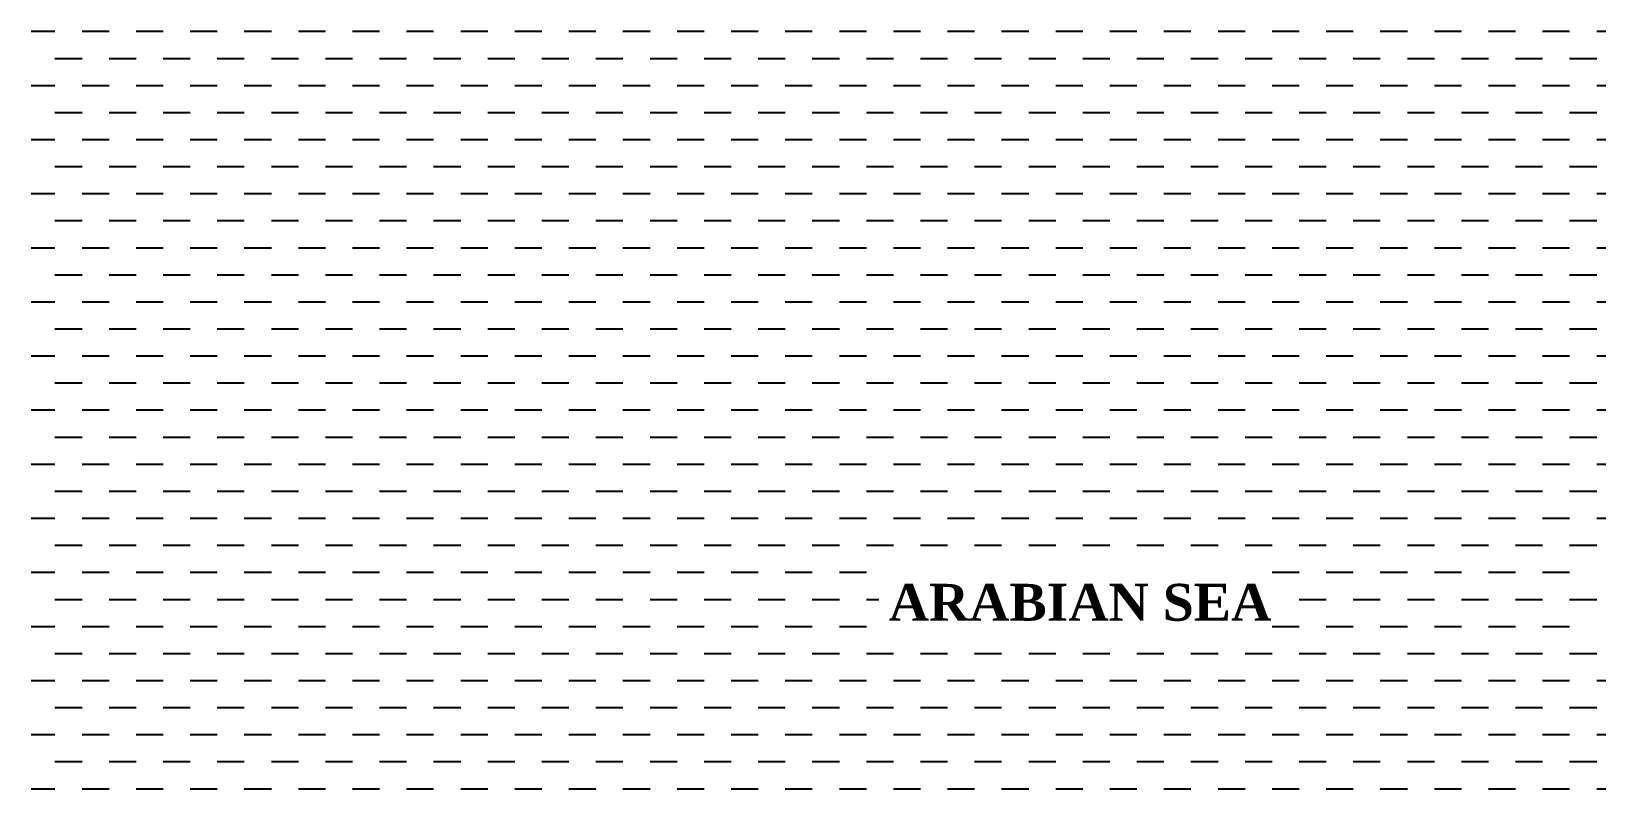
# Model space of a CAD drawing. Header units: metres. Extents: x 255949 to 266337, y 2143972 to 2155317.
# Drawn here: x 255949 to 261461, y 2149697 to 2152364 of the extents above; entities that cross this region are included whole.
import ezdxf

# ---------------------------------------------------------------- set-up
doc = ezdxf.new("R2010")
doc.units = ezdxf.units.M
doc.layers.add('ARABIAN SEA', color=140, linetype='Continuous')
doc.layers.add('ARABIAN SEA TEXT', color=7, linetype='Continuous')
doc.styles.add('PDF Calibri Italic', font='calibrii.ttf')

# ---------------------------------------------------------------- blocks, each defined once
blk = doc.blocks.new('4')
at = {"layer": 'ARABIAN SEA', "linetype": 'Continuous'}
for p, q in [((255948.6, 2152364.2), (256032, 2152364.2)), ((256127.2, 2152364.2), (256222.5, 2152364.2)), ((256317.7, 2152364.2), (256413, 2152364.2)), ((256508.2, 2152364.2), (256603.5, 2152364.2)), ((256698.7, 2152364.2), (256794, 2152364.2)), ((256889.2, 2152364.2), (256984.5, 2152364.2)), ((257079.7, 2152364.2), (257175, 2152364.2)), ((257270.2, 2152364.2), (257365.5, 2152364.2)), ((257460.7, 2152364.2), (257556, 2152364.2)), ((257651.2, 2152364.2), (257746.5, 2152364.2)), ((257841.7, 2152364.2), (257937, 2152364.2)), ((258032.2, 2152364.2), (258127.5, 2152364.2)), ((258222.7, 2152364.2), (258318, 2152364.2)), ((258413.2, 2152364.2), (258508.5, 2152364.2)), ((258603.7, 2152364.2), (258699, 2152364.2)), ((258794.2, 2152364.2), (258889.5, 2152364.2)), ((258984.7, 2152364.2), (259080, 2152364.2)), ((259175.2, 2152364.2), (259270.5, 2152364.2)), ((259365.7, 2152364.2), (259461, 2152364.2)), ((259556.2, 2152364.2), (259651.5, 2152364.2)), ((259746.7, 2152364.2), (259842, 2152364.2)), ((259937.2, 2152364.2), (260032.5, 2152364.2)), ((260127.7, 2152364.2), (260223, 2152364.2)), ((260318.2, 2152364.2), (260413.5, 2152364.2)), ((260508.7, 2152364.2), (260604, 2152364.2)), ((260699.2, 2152364.2), (260794.5, 2152364.2)), ((260889.7, 2152364.2), (260985, 2152364.2)), ((261080.2, 2152364.2), (261175.5, 2152364.2)), ((261270.7, 2152364.2), (261366, 2152364.2)), ((261461.2, 2152364.2), (261556.5, 2152364.2)), ((256032, 2152269), (256127.2, 2152269)), ((256222.5, 2152269), (256317.7, 2152269)), ((256413, 2152269), (256508.2, 2152269)), ((256603.5, 2152269), (256698.7, 2152269)), ((256794, 2152269), (256889.2, 2152269)), ((256984.5, 2152269), (257079.7, 2152269)), ((257175, 2152269), (257270.2, 2152269)), ((257365.5, 2152269), (257460.7, 2152269)), ((257556, 2152269), (257651.2, 2152269)), ((257746.5, 2152269), (257841.7, 2152269)), ((257937, 2152269), (258032.2, 2152269)), ((258127.5, 2152269), (258222.7, 2152269)), ((258318, 2152269), (258413.2, 2152269)), ((258508.5, 2152269), (258603.7, 2152269)), ((258699, 2152269), (258794.2, 2152269)), ((258889.5, 2152269), (258984.7, 2152269)), ((259080, 2152269), (259175.2, 2152269)), ((259270.5, 2152269), (259365.7, 2152269)), ((259461, 2152269), (259556.2, 2152269)), ((259651.5, 2152269), (259746.7, 2152269)), ((259842, 2152269), (259937.2, 2152269)), ((260032.5, 2152269), (260127.7, 2152269)), ((260223, 2152269), (260318.2, 2152269)), ((260413.5, 2152269), (260508.7, 2152269)), ((260604, 2152269), (260699.2, 2152269)), ((260794.5, 2152269), (260889.7, 2152269)), ((260985, 2152269), (261080.2, 2152269)), ((261175.5, 2152269), (261270.7, 2152269)), ((261366, 2152269), (261461.2, 2152269)), ((255948.6, 2152173.8), (256032, 2152173.8)), ((256127.2, 2152173.8), (256222.5, 2152173.8)), ((256317.7, 2152173.8), (256413, 2152173.8)), ((256508.2, 2152173.8), (256603.5, 2152173.8)), ((256698.7, 2152173.8), (256794, 2152173.8)), ((256889.2, 2152173.8), (256984.5, 2152173.8)), ((257079.7, 2152173.8), (257175, 2152173.8)), ((257270.2, 2152173.8), (257365.5, 2152173.8)), ((257460.7, 2152173.8), (257556, 2152173.8)), ((257651.2, 2152173.8), (257746.5, 2152173.8)), ((257841.7, 2152173.8), (257937, 2152173.8)), ((258032.2, 2152173.8), (258127.5, 2152173.8)), ((258222.7, 2152173.8), (258318, 2152173.8)), ((258413.2, 2152173.8), (258508.5, 2152173.8)), ((258603.7, 2152173.8), (258699, 2152173.8)), ((258794.2, 2152173.8), (258889.5, 2152173.8)), ((258984.7, 2152173.8), (259080, 2152173.8)), ((259175.2, 2152173.8), (259270.5, 2152173.8)), ((259365.7, 2152173.8), (259461, 2152173.8)), ((259556.2, 2152173.8), (259651.5, 2152173.8)), ((259746.7, 2152173.8), (259842, 2152173.8)), ((259937.2, 2152173.8), (260032.5, 2152173.8)), ((260127.7, 2152173.8), (260223, 2152173.8)), ((260318.2, 2152173.8), (260413.5, 2152173.8)), ((260508.7, 2152173.8), (260604, 2152173.8)), ((260699.2, 2152173.8), (260794.5, 2152173.8)), ((260889.7, 2152173.8), (260985, 2152173.8)), ((261080.2, 2152173.8), (261175.5, 2152173.8)), ((261270.7, 2152173.8), (261366, 2152173.8)), ((261461.2, 2152173.8), (261556.5, 2152173.8)), ((256032, 2152078.5), (256127.2, 2152078.5)), ((256222.5, 2152078.5), (256317.7, 2152078.5)), ((256413, 2152078.5), (256508.2, 2152078.5)), ((256603.5, 2152078.5), (256698.7, 2152078.5)), ((256794, 2152078.5), (256889.2, 2152078.5)), ((256984.5, 2152078.5), (257079.7, 2152078.5)), ((257175, 2152078.5), (257270.2, 2152078.5)), ((257365.5, 2152078.5), (257460.7, 2152078.5)), ((257556, 2152078.5), (257651.2, 2152078.5)), ((257746.5, 2152078.5), (257841.7, 2152078.5)), ((257937, 2152078.5), (258032.2, 2152078.5)), ((258127.5, 2152078.5), (258222.7, 2152078.5)), ((258318, 2152078.5), (258413.2, 2152078.5)), ((258508.5, 2152078.5), (258603.7, 2152078.5)), ((258699, 2152078.5), (258794.2, 2152078.5)), ((258889.5, 2152078.5), (258984.7, 2152078.5)), ((259080, 2152078.5), (259175.2, 2152078.5)), ((259270.5, 2152078.5), (259365.7, 2152078.5)), ((259461, 2152078.5), (259556.2, 2152078.5)), ((259651.5, 2152078.5), (259746.7, 2152078.5)), ((259842, 2152078.5), (259937.2, 2152078.5)), ((260032.5, 2152078.5), (260127.7, 2152078.5)), ((260223, 2152078.5), (260318.2, 2152078.5)), ((260413.5, 2152078.5), (260508.7, 2152078.5)), ((260604, 2152078.5), (260699.2, 2152078.5)), ((260794.5, 2152078.5), (260889.7, 2152078.5)), ((260985, 2152078.5), (261080.2, 2152078.5)), ((261175.5, 2152078.5), (261270.7, 2152078.5)), ((261366, 2152078.5), (261461.2, 2152078.5)), ((255948.6, 2151983.2), (256032, 2151983.2)), ((256127.2, 2151983.2), (256222.5, 2151983.2)), ((256317.7, 2151983.2), (256413, 2151983.2)), ((256508.2, 2151983.2), (256603.5, 2151983.2)), ((256698.7, 2151983.2), (256794, 2151983.2)), ((256889.2, 2151983.2), (256984.5, 2151983.2)), ((257079.7, 2151983.2), (257175, 2151983.2)), ((257270.2, 2151983.2), (257365.5, 2151983.2)), ((257460.7, 2151983.2), (257556, 2151983.2)), ((257651.2, 2151983.2), (257746.5, 2151983.2)), ((257841.7, 2151983.2), (257937, 2151983.2)), ((258032.2, 2151983.2), (258127.5, 2151983.2)), ((258222.7, 2151983.2), (258318, 2151983.2)), ((258413.2, 2151983.2), (258508.5, 2151983.2)), ((258603.7, 2151983.2), (258699, 2151983.2)), ((258794.2, 2151983.2), (258889.5, 2151983.2)), ((258984.7, 2151983.2), (259080, 2151983.2)), ((259175.2, 2151983.2), (259270.5, 2151983.2)), ((259365.7, 2151983.2), (259461, 2151983.2)), ((259556.2, 2151983.2), (259651.5, 2151983.2)), ((259746.7, 2151983.2), (259842, 2151983.2)), ((259937.2, 2151983.2), (260032.5, 2151983.2)), ((260127.7, 2151983.2), (260223, 2151983.2)), ((260318.2, 2151983.2), (260413.5, 2151983.2)), ((260508.7, 2151983.2), (260604, 2151983.2)), ((260699.2, 2151983.2), (260794.5, 2151983.2)), ((260889.7, 2151983.2), (260985, 2151983.2)), ((261080.2, 2151983.2), (261175.5, 2151983.2)), ((261270.7, 2151983.2), (261366, 2151983.2)), ((261461.2, 2151983.2), (261556.5, 2151983.2)), ((256032, 2151888), (256127.2, 2151888)), ((256222.5, 2151888), (256317.7, 2151888)), ((256413, 2151888), (256508.2, 2151888)), ((256603.5, 2151888), (256698.7, 2151888)), ((256794, 2151888), (256889.2, 2151888)), ((256984.5, 2151888), (257079.7, 2151888)), ((257175, 2151888), (257270.2, 2151888)), ((257365.5, 2151888), (257460.7, 2151888)), ((257556, 2151888), (257651.2, 2151888)), ((257746.5, 2151888), (257841.7, 2151888)), ((257937, 2151888), (258032.2, 2151888)), ((258127.5, 2151888), (258222.7, 2151888)), ((258318, 2151888), (258413.2, 2151888)), ((258508.5, 2151888), (258603.7, 2151888)), ((258699, 2151888), (258794.2, 2151888)), ((258889.5, 2151888), (258984.7, 2151888)), ((259080, 2151888), (259175.2, 2151888)), ((259270.5, 2151888), (259365.7, 2151888)), ((259461, 2151888), (259556.2, 2151888)), ((259651.5, 2151888), (259746.7, 2151888)), ((259842, 2151888), (259937.2, 2151888)), ((260032.5, 2151888), (260127.7, 2151888)), ((260223, 2151888), (260318.2, 2151888)), ((260413.5, 2151888), (260508.7, 2151888)), ((260604, 2151888), (260699.2, 2151888)), ((260794.5, 2151888), (260889.7, 2151888)), ((260985, 2151888), (261080.2, 2151888)), ((261175.5, 2151888), (261270.7, 2151888)), ((261366, 2151888), (261461.2, 2151888)), ((255948.6, 2151792.8), (256032, 2151792.8)), ((256127.2, 2151792.8), (256222.5, 2151792.8)), ((256317.7, 2151792.8), (256413, 2151792.8)), ((256508.2, 2151792.8), (256603.5, 2151792.8)), ((256698.7, 2151792.8), (256794, 2151792.8)), ((256889.2, 2151792.8), (256984.5, 2151792.8)), ((257079.7, 2151792.8), (257175, 2151792.8)), ((257270.2, 2151792.8), (257365.5, 2151792.8)), ((257460.7, 2151792.8), (257556, 2151792.8)), ((257651.2, 2151792.8), (257746.5, 2151792.8)), ((257841.7, 2151792.8), (257937, 2151792.8)), ((258032.2, 2151792.8), (258127.5, 2151792.8)), ((258222.7, 2151792.8), (258318, 2151792.8)), ((258413.2, 2151792.8), (258508.5, 2151792.8)), ((258603.7, 2151792.8), (258699, 2151792.8)), ((258794.2, 2151792.8), (258889.5, 2151792.8)), ((258984.7, 2151792.8), (259080, 2151792.8)), ((259175.2, 2151792.8), (259270.5, 2151792.8)), ((259365.7, 2151792.8), (259461, 2151792.8)), ((259556.2, 2151792.8), (259651.5, 2151792.8)), ((259746.7, 2151792.8), (259842, 2151792.8)), ((259937.2, 2151792.8), (260032.5, 2151792.8)), ((260127.7, 2151792.8), (260223, 2151792.8)), ((260318.2, 2151792.8), (260413.5, 2151792.8)), ((260508.7, 2151792.8), (260604, 2151792.8)), ((260699.2, 2151792.8), (260794.5, 2151792.8)), ((260889.7, 2151792.8), (260985, 2151792.8)), ((261080.2, 2151792.8), (261175.5, 2151792.8)), ((261270.7, 2151792.8), (261366, 2151792.8)), ((261461.2, 2151792.8), (261556.5, 2151792.8)), ((256032, 2151697.5), (256127.2, 2151697.5)), ((256222.5, 2151697.5), (256317.7, 2151697.5)), ((256413, 2151697.5), (256508.2, 2151697.5)), ((256603.5, 2151697.5), (256698.7, 2151697.5)), ((256794, 2151697.5), (256889.2, 2151697.5)), ((256984.5, 2151697.5), (257079.7, 2151697.5)), ((257175, 2151697.5), (257270.2, 2151697.5)), ((257365.5, 2151697.5), (257460.7, 2151697.5)), ((257556, 2151697.5), (257651.2, 2151697.5)), ((257746.5, 2151697.5), (257841.7, 2151697.5)), ((257937, 2151697.5), (258032.2, 2151697.5)), ((258127.5, 2151697.5), (258222.7, 2151697.5)), ((258318, 2151697.5), (258413.2, 2151697.5)), ((258508.5, 2151697.5), (258603.7, 2151697.5)), ((258699, 2151697.5), (258794.2, 2151697.5)), ((258889.5, 2151697.5), (258984.7, 2151697.5)), ((259080, 2151697.5), (259175.2, 2151697.5)), ((259270.5, 2151697.5), (259365.7, 2151697.5)), ((259461, 2151697.5), (259556.2, 2151697.5)), ((259651.5, 2151697.5), (259746.7, 2151697.5)), ((259842, 2151697.5), (259937.2, 2151697.5)), ((260032.5, 2151697.5), (260127.7, 2151697.5)), ((260223, 2151697.5), (260318.2, 2151697.5)), ((260413.5, 2151697.5), (260508.7, 2151697.5)), ((260604, 2151697.5), (260699.2, 2151697.5)), ((260794.5, 2151697.5), (260889.7, 2151697.5)), ((260985, 2151697.5), (261080.2, 2151697.5)), ((261175.5, 2151697.5), (261270.7, 2151697.5)), ((261366, 2151697.5), (261461.2, 2151697.5)), ((255948.6, 2151602.2), (256032, 2151602.2)), ((256127.2, 2151602.2), (256222.5, 2151602.2)), ((256317.7, 2151602.2), (256413, 2151602.2)), ((256508.2, 2151602.2), (256603.5, 2151602.2)), ((256698.7, 2151602.2), (256794, 2151602.2)), ((256889.2, 2151602.2), (256984.5, 2151602.2)), ((257079.7, 2151602.2), (257175, 2151602.2)), ((257270.2, 2151602.2), (257365.5, 2151602.2)), ((257460.7, 2151602.2), (257556, 2151602.2)), ((257651.2, 2151602.2), (257746.5, 2151602.2)), ((257841.7, 2151602.2), (257937, 2151602.2)), ((258032.2, 2151602.2), (258127.5, 2151602.2)), ((258222.7, 2151602.2), (258318, 2151602.2)), ((258413.2, 2151602.2), (258508.5, 2151602.2)), ((258603.7, 2151602.2), (258699, 2151602.2)), ((258794.2, 2151602.2), (258889.5, 2151602.2)), ((258984.7, 2151602.2), (259080, 2151602.2)), ((259175.2, 2151602.2), (259270.5, 2151602.2)), ((259365.7, 2151602.2), (259461, 2151602.2)), ((259556.2, 2151602.2), (259651.5, 2151602.2)), ((259746.7, 2151602.2), (259842, 2151602.2)), ((259937.2, 2151602.2), (260032.5, 2151602.2)), ((260127.7, 2151602.2), (260223, 2151602.2)), ((260318.2, 2151602.2), (260413.5, 2151602.2)), ((260508.7, 2151602.2), (260604, 2151602.2)), ((260699.2, 2151602.2), (260794.5, 2151602.2)), ((260889.7, 2151602.2), (260985, 2151602.2)), ((261080.2, 2151602.2), (261175.5, 2151602.2)), ((261270.7, 2151602.2), (261366, 2151602.2)), ((261461.2, 2151602.2), (261556.5, 2151602.2)), ((256032, 2151507), (256127.2, 2151507)), ((256222.5, 2151507), (256317.7, 2151507)), ((256413, 2151507), (256508.2, 2151507)), ((256603.5, 2151507), (256698.7, 2151507)), ((256794, 2151507), (256889.2, 2151507)), ((256984.5, 2151507), (257079.7, 2151507)), ((257175, 2151507), (257270.2, 2151507)), ((257365.5, 2151507), (257460.7, 2151507)), ((257556, 2151507), (257651.2, 2151507)), ((257746.5, 2151507), (257841.7, 2151507)), ((257937, 2151507), (258032.2, 2151507)), ((258127.5, 2151507), (258222.7, 2151507)), ((258318, 2151507), (258413.2, 2151507)), ((258508.5, 2151507), (258603.7, 2151507)), ((258699, 2151507), (258794.2, 2151507)), ((258889.5, 2151507), (258984.7, 2151507)), ((259080, 2151507), (259175.2, 2151507)), ((259270.5, 2151507), (259365.7, 2151507)), ((259461, 2151507), (259556.2, 2151507)), ((259651.5, 2151507), (259746.7, 2151507)), ((259842, 2151507), (259937.2, 2151507)), ((260032.5, 2151507), (260127.7, 2151507)), ((260223, 2151507), (260318.2, 2151507)), ((260413.5, 2151507), (260508.7, 2151507)), ((260604, 2151507), (260699.2, 2151507)), ((260794.5, 2151507), (260889.7, 2151507)), ((260985, 2151507), (261080.2, 2151507)), ((261175.5, 2151507), (261270.7, 2151507)), ((261366, 2151507), (261461.2, 2151507)), ((255948.6, 2151411.8), (256032, 2151411.8)), ((256127.2, 2151411.8), (256222.5, 2151411.8)), ((256317.7, 2151411.8), (256413, 2151411.8)), ((256508.2, 2151411.8), (256603.5, 2151411.8)), ((256698.7, 2151411.8), (256794, 2151411.8)), ((256889.2, 2151411.8), (256984.5, 2151411.8)), ((257079.7, 2151411.8), (257175, 2151411.8)), ((257270.2, 2151411.8), (257365.5, 2151411.8)), ((257460.7, 2151411.8), (257556, 2151411.8)), ((257651.2, 2151411.8), (257746.5, 2151411.8)), ((257841.7, 2151411.8), (257937, 2151411.8)), ((258032.2, 2151411.8), (258127.5, 2151411.8)), ((258222.7, 2151411.8), (258318, 2151411.8)), ((258413.2, 2151411.8), (258508.5, 2151411.8)), ((258603.7, 2151411.8), (258699, 2151411.8)), ((258794.2, 2151411.8), (258889.5, 2151411.8)), ((258984.7, 2151411.8), (259080, 2151411.8)), ((259175.2, 2151411.8), (259270.5, 2151411.8)), ((259365.7, 2151411.8), (259461, 2151411.8)), ((259556.2, 2151411.8), (259651.5, 2151411.8)), ((259746.7, 2151411.8), (259842, 2151411.8)), ((259937.2, 2151411.8), (260032.5, 2151411.8)), ((260127.7, 2151411.8), (260223, 2151411.8)), ((260318.2, 2151411.8), (260413.5, 2151411.8)), ((260508.7, 2151411.8), (260604, 2151411.8)), ((260699.2, 2151411.8), (260794.5, 2151411.8)), ((260889.7, 2151411.8), (260985, 2151411.8)), ((261080.2, 2151411.8), (261175.5, 2151411.8)), ((261270.7, 2151411.8), (261366, 2151411.8)), ((261461.2, 2151411.8), (261556.5, 2151411.8)), ((256032, 2151316.5), (256127.2, 2151316.5)), ((256222.5, 2151316.5), (256317.7, 2151316.5)), ((256413, 2151316.5), (256508.2, 2151316.5)), ((256603.5, 2151316.5), (256698.7, 2151316.5)), ((256794, 2151316.5), (256889.2, 2151316.5)), ((256984.5, 2151316.5), (257079.7, 2151316.5)), ((257175, 2151316.5), (257270.2, 2151316.5)), ((257365.5, 2151316.5), (257460.7, 2151316.5)), ((257556, 2151316.5), (257651.2, 2151316.5)), ((257746.5, 2151316.5), (257841.7, 2151316.5)), ((257937, 2151316.5), (258032.2, 2151316.5)), ((258127.5, 2151316.5), (258222.7, 2151316.5)), ((258318, 2151316.5), (258413.2, 2151316.5)), ((258508.5, 2151316.5), (258603.7, 2151316.5)), ((258699, 2151316.5), (258794.2, 2151316.5)), ((258889.5, 2151316.5), (258984.7, 2151316.5)), ((259080, 2151316.5), (259175.2, 2151316.5)), ((259270.5, 2151316.5), (259365.7, 2151316.5)), ((259461, 2151316.5), (259556.2, 2151316.5)), ((259651.5, 2151316.5), (259746.7, 2151316.5)), ((259842, 2151316.5), (259937.2, 2151316.5)), ((260032.5, 2151316.5), (260127.7, 2151316.5)), ((260223, 2151316.5), (260318.2, 2151316.5)), ((260413.5, 2151316.5), (260508.7, 2151316.5)), ((260604, 2151316.5), (260699.2, 2151316.5)), ((260794.5, 2151316.5), (260889.7, 2151316.5)), ((260985, 2151316.5), (261080.2, 2151316.5)), ((261175.5, 2151316.5), (261270.7, 2151316.5)), ((261366, 2151316.5), (261461.2, 2151316.5)), ((255948.6, 2151221.2), (256032, 2151221.2)), ((256127.2, 2151221.2), (256222.5, 2151221.2)), ((256317.7, 2151221.2), (256413, 2151221.2)), ((256508.2, 2151221.2), (256603.5, 2151221.2)), ((256698.7, 2151221.2), (256794, 2151221.2)), ((256889.2, 2151221.2), (256984.5, 2151221.2)), ((257079.7, 2151221.2), (257175, 2151221.2)), ((257270.2, 2151221.2), (257365.5, 2151221.2)), ((257460.7, 2151221.2), (257556, 2151221.2)), ((257651.2, 2151221.2), (257746.5, 2151221.2)), ((257841.7, 2151221.2), (257937, 2151221.2)), ((258032.2, 2151221.2), (258127.5, 2151221.2)), ((258222.7, 2151221.2), (258318, 2151221.2)), ((258413.2, 2151221.2), (258508.5, 2151221.2)), ((258603.7, 2151221.2), (258699, 2151221.2)), ((258794.2, 2151221.2), (258889.5, 2151221.2)), ((258984.7, 2151221.2), (259080, 2151221.2)), ((259175.2, 2151221.2), (259270.5, 2151221.2)), ((259365.7, 2151221.2), (259461, 2151221.2)), ((259556.2, 2151221.2), (259651.5, 2151221.2)), ((259746.7, 2151221.2), (259842, 2151221.2)), ((259937.2, 2151221.2), (260032.5, 2151221.2)), ((260127.7, 2151221.2), (260223, 2151221.2)), ((260318.2, 2151221.2), (260413.5, 2151221.2)), ((260508.7, 2151221.2), (260604, 2151221.2)), ((260699.2, 2151221.2), (260794.5, 2151221.2)), ((260889.7, 2151221.2), (260985, 2151221.2)), ((261080.2, 2151221.2), (261175.5, 2151221.2)), ((261270.7, 2151221.2), (261366, 2151221.2)), ((261461.2, 2151221.2), (261556.5, 2151221.2)), ((256032, 2151126), (256127.2, 2151126)), ((256222.5, 2151126), (256317.7, 2151126)), ((256413, 2151126), (256508.2, 2151126)), ((256603.5, 2151126), (256698.7, 2151126)), ((256794, 2151126), (256889.2, 2151126)), ((256984.5, 2151126), (257079.7, 2151126)), ((257175, 2151126), (257270.2, 2151126)), ((257365.5, 2151126), (257460.7, 2151126)), ((257556, 2151126), (257651.2, 2151126)), ((257746.5, 2151126), (257841.7, 2151126)), ((257937, 2151126), (258032.2, 2151126)), ((258127.5, 2151126), (258222.7, 2151126)), ((258318, 2151126), (258413.2, 2151126)), ((258508.5, 2151126), (258603.7, 2151126)), ((258699, 2151126), (258794.2, 2151126)), ((258889.5, 2151126), (258984.7, 2151126)), ((259080, 2151126), (259175.2, 2151126)), ((259270.5, 2151126), (259365.7, 2151126)), ((259461, 2151126), (259556.2, 2151126)), ((259651.5, 2151126), (259746.7, 2151126)), ((259842, 2151126), (259937.2, 2151126)), ((260032.5, 2151126), (260127.7, 2151126)), ((260223, 2151126), (260318.2, 2151126)), ((260413.5, 2151126), (260508.7, 2151126)), ((260604, 2151126), (260699.2, 2151126)), ((260794.5, 2151126), (260889.7, 2151126)), ((260985, 2151126), (261080.2, 2151126)), ((261175.5, 2151126), (261270.7, 2151126)), ((261366, 2151126), (261461.2, 2151126)), ((255948.6, 2151030.8), (256032, 2151030.8)), ((256127.2, 2151030.8), (256222.5, 2151030.8)), ((256317.7, 2151030.8), (256413, 2151030.8)), ((256508.2, 2151030.8), (256603.5, 2151030.8)), ((256698.7, 2151030.8), (256794, 2151030.8)), ((256889.2, 2151030.8), (256984.5, 2151030.8)), ((257079.7, 2151030.8), (257175, 2151030.8)), ((257270.2, 2151030.8), (257365.5, 2151030.8)), ((257460.7, 2151030.8), (257556, 2151030.8)), ((257651.2, 2151030.8), (257746.5, 2151030.8)), ((257841.7, 2151030.8), (257937, 2151030.8)), ((258032.2, 2151030.8), (258127.5, 2151030.8)), ((258222.7, 2151030.8), (258318, 2151030.8)), ((258413.2, 2151030.8), (258508.5, 2151030.8)), ((258603.7, 2151030.8), (258699, 2151030.8)), ((258794.2, 2151030.8), (258889.5, 2151030.8)), ((258984.7, 2151030.8), (259080, 2151030.8)), ((259175.2, 2151030.8), (259270.5, 2151030.8)), ((259365.7, 2151030.8), (259461, 2151030.8)), ((259556.2, 2151030.8), (259651.5, 2151030.8)), ((259746.7, 2151030.8), (259842, 2151030.8)), ((259937.2, 2151030.8), (260032.5, 2151030.8)), ((260127.7, 2151030.8), (260223, 2151030.8)), ((260318.2, 2151030.8), (260413.5, 2151030.8)), ((260508.7, 2151030.8), (260604, 2151030.8)), ((260699.2, 2151030.8), (260794.5, 2151030.8)), ((260889.7, 2151030.8), (260985, 2151030.8)), ((261080.2, 2151030.8), (261175.5, 2151030.8)), ((261270.7, 2151030.8), (261366, 2151030.8)), ((261461.2, 2151030.8), (261556.5, 2151030.8)), ((256032, 2150935.5), (256127.2, 2150935.5)), ((256222.5, 2150935.5), (256317.7, 2150935.5)), ((256413, 2150935.5), (256508.2, 2150935.5)), ((256603.5, 2150935.5), (256698.7, 2150935.5)), ((256794, 2150935.5), (256889.2, 2150935.5)), ((256984.5, 2150935.5), (257079.7, 2150935.5)), ((257175, 2150935.5), (257270.2, 2150935.5)), ((257365.5, 2150935.5), (257460.7, 2150935.5)), ((257556, 2150935.5), (257651.2, 2150935.5)), ((257746.5, 2150935.5), (257841.7, 2150935.5)), ((257937, 2150935.5), (258032.2, 2150935.5)), ((258127.5, 2150935.5), (258222.7, 2150935.5)), ((258318, 2150935.5), (258413.2, 2150935.5)), ((258508.5, 2150935.5), (258603.7, 2150935.5)), ((258699, 2150935.5), (258794.2, 2150935.5)), ((258889.5, 2150935.5), (258984.7, 2150935.5)), ((259080, 2150935.5), (259175.2, 2150935.5)), ((259270.5, 2150935.5), (259365.7, 2150935.5)), ((259461, 2150935.5), (259556.2, 2150935.5)), ((259651.5, 2150935.5), (259746.7, 2150935.5)), ((259842, 2150935.5), (259937.2, 2150935.5)), ((260032.5, 2150935.5), (260127.7, 2150935.5)), ((260223, 2150935.5), (260318.2, 2150935.5)), ((260413.5, 2150935.5), (260508.7, 2150935.5)), ((260604, 2150935.5), (260699.2, 2150935.5)), ((260794.5, 2150935.5), (260889.7, 2150935.5)), ((260985, 2150935.5), (261080.2, 2150935.5)), ((261175.5, 2150935.5), (261270.7, 2150935.5)), ((261366, 2150935.5), (261461.2, 2150935.5)), ((255948.6, 2150840.2), (256032, 2150840.2)), ((256127.2, 2150840.2), (256222.5, 2150840.2)), ((256317.7, 2150840.2), (256413, 2150840.2)), ((256508.2, 2150840.2), (256603.5, 2150840.2)), ((256698.7, 2150840.2), (256794, 2150840.2)), ((256889.2, 2150840.2), (256984.5, 2150840.2)), ((257079.7, 2150840.2), (257175, 2150840.2)), ((257270.2, 2150840.2), (257365.5, 2150840.2)), ((257460.7, 2150840.2), (257556, 2150840.2)), ((257651.2, 2150840.2), (257746.5, 2150840.2)), ((257841.7, 2150840.2), (257937, 2150840.2)), ((258032.2, 2150840.2), (258127.5, 2150840.2)), ((258222.7, 2150840.2), (258318, 2150840.2)), ((258413.2, 2150840.2), (258508.5, 2150840.2)), ((258603.7, 2150840.2), (258699, 2150840.2)), ((258794.2, 2150840.2), (258889.5, 2150840.2)), ((258984.7, 2150840.2), (259080, 2150840.2)), ((259175.2, 2150840.2), (259270.5, 2150840.2)), ((259365.7, 2150840.2), (259461, 2150840.2)), ((259556.2, 2150840.2), (259651.5, 2150840.2)), ((259746.7, 2150840.2), (259842, 2150840.2)), ((259937.2, 2150840.2), (260032.5, 2150840.2)), ((260127.7, 2150840.2), (260223, 2150840.2)), ((260318.2, 2150840.2), (260413.5, 2150840.2)), ((260508.7, 2150840.2), (260604, 2150840.2)), ((260699.2, 2150840.2), (260794.5, 2150840.2)), ((260889.7, 2150840.2), (260985, 2150840.2)), ((261080.2, 2150840.2), (261175.5, 2150840.2)), ((261270.7, 2150840.2), (261366, 2150840.2)), ((261461.2, 2150840.2), (261556.5, 2150840.2)), ((256032, 2150745), (256127.2, 2150745)), ((256222.5, 2150745), (256317.7, 2150745)), ((256413, 2150745), (256508.2, 2150745)), ((256603.5, 2150745), (256698.7, 2150745)), ((256794, 2150745), (256889.2, 2150745)), ((256984.5, 2150745), (257079.7, 2150745)), ((257175, 2150745), (257270.2, 2150745)), ((257365.5, 2150745), (257460.7, 2150745)), ((257556, 2150745), (257651.2, 2150745)), ((257746.5, 2150745), (257841.7, 2150745)), ((257937, 2150745), (258032.2, 2150745)), ((258127.5, 2150745), (258222.7, 2150745)), ((258318, 2150745), (258413.2, 2150745)), ((258508.5, 2150745), (258603.7, 2150745)), ((258699, 2150745), (258794.2, 2150745)), ((258889.5, 2150745), (258984.7, 2150745)), ((259080, 2150745), (259175.2, 2150745)), ((259270.5, 2150745), (259365.7, 2150745)), ((259461, 2150745), (259556.2, 2150745)), ((259651.5, 2150745), (259746.7, 2150745)), ((259842, 2150745), (259937.2, 2150745)), ((260032.5, 2150745), (260127.7, 2150745)), ((260223, 2150745), (260318.2, 2150745)), ((260413.5, 2150745), (260508.7, 2150745)), ((260604, 2150745), (260699.2, 2150745)), ((260794.5, 2150745), (260889.7, 2150745)), ((260985, 2150745), (261080.2, 2150745)), ((261175.5, 2150745), (261270.7, 2150745)), ((261366, 2150745), (261461.2, 2150745)), ((255948.6, 2150649.8), (256032, 2150649.8)), ((256127.2, 2150649.8), (256222.5, 2150649.8)), ((256317.7, 2150649.8), (256413, 2150649.8)), ((256508.2, 2150649.8), (256603.5, 2150649.8)), ((256698.7, 2150649.8), (256794, 2150649.8)), ((256889.2, 2150649.8), (256984.5, 2150649.8)), ((257079.7, 2150649.8), (257175, 2150649.8)), ((257270.2, 2150649.8), (257365.5, 2150649.8)), ((257460.7, 2150649.8), (257556, 2150649.8)), ((257651.2, 2150649.8), (257746.5, 2150649.8)), ((257841.7, 2150649.8), (257937, 2150649.8)), ((258032.2, 2150649.8), (258127.5, 2150649.8)), ((258222.7, 2150649.8), (258318, 2150649.8)), ((258413.2, 2150649.8), (258508.5, 2150649.8)), ((258603.7, 2150649.8), (258699, 2150649.8)), ((258794.2, 2150649.8), (258889.5, 2150649.8)), ((258984.7, 2150649.8), (259080, 2150649.8)), ((259175.2, 2150649.8), (259270.5, 2150649.8)), ((259365.7, 2150649.8), (259461, 2150649.8)), ((259556.2, 2150649.8), (259651.5, 2150649.8)), ((259746.7, 2150649.8), (259842, 2150649.8)), ((259937.2, 2150649.8), (260032.5, 2150649.8)), ((260127.7, 2150649.8), (260223, 2150649.8)), ((260318.2, 2150649.8), (260413.5, 2150649.8)), ((260508.7, 2150649.8), (260604, 2150649.8)), ((260699.2, 2150649.8), (260794.5, 2150649.8)), ((260889.7, 2150649.8), (260985, 2150649.8)), ((261080.2, 2150649.8), (261175.5, 2150649.8)), ((261270.7, 2150649.8), (261366, 2150649.8)), ((261461.2, 2150649.8), (261556.5, 2150649.8)), ((256032, 2150554.5), (256127.2, 2150554.5)), ((256222.5, 2150554.5), (256317.7, 2150554.5)), ((256413, 2150554.5), (256508.2, 2150554.5)), ((256603.5, 2150554.5), (256698.7, 2150554.5)), ((256794, 2150554.5), (256889.2, 2150554.5)), ((256984.5, 2150554.5), (257079.7, 2150554.5)), ((257175, 2150554.5), (257270.2, 2150554.5)), ((257365.5, 2150554.5), (257460.7, 2150554.5)), ((257556, 2150554.5), (257651.2, 2150554.5)), ((257746.5, 2150554.5), (257841.7, 2150554.5)), ((257937, 2150554.5), (258032.2, 2150554.5)), ((258127.5, 2150554.5), (258222.7, 2150554.5)), ((258318, 2150554.5), (258413.2, 2150554.5)), ((258508.5, 2150554.5), (258603.7, 2150554.5)), ((258699, 2150554.5), (258794.2, 2150554.5)), ((258889.5, 2150554.5), (258984.7, 2150554.5)), ((259080, 2150554.5), (259175.2, 2150554.5)), ((259270.5, 2150554.5), (259365.7, 2150554.5)), ((259461, 2150554.5), (259556.2, 2150554.5)), ((259651.5, 2150554.5), (259746.7, 2150554.5)), ((259842, 2150554.5), (259937.2, 2150554.5)), ((260032.5, 2150554.5), (260127.7, 2150554.5)), ((260223, 2150554.5), (260318.2, 2150554.5)), ((260413.5, 2150554.5), (260508.7, 2150554.5)), ((260604, 2150554.5), (260699.2, 2150554.5)), ((260794.5, 2150554.5), (260889.7, 2150554.5)), ((260985, 2150554.5), (261080.2, 2150554.5)), ((261175.5, 2150554.5), (261270.7, 2150554.5)), ((261366, 2150554.5), (261461.2, 2150554.5)), ((255948.6, 2150459.2), (256032, 2150459.2)), ((256127.2, 2150459.2), (256222.5, 2150459.2)), ((256317.7, 2150459.2), (256413, 2150459.2)), ((256508.2, 2150459.2), (256603.5, 2150459.2)), ((256698.7, 2150459.2), (256794, 2150459.2)), ((256889.2, 2150459.2), (256984.5, 2150459.2)), ((257079.7, 2150459.2), (257175, 2150459.2)), ((257270.2, 2150459.2), (257365.5, 2150459.2)), ((257460.7, 2150459.2), (257556, 2150459.2)), ((257651.2, 2150459.2), (257746.5, 2150459.2)), ((257841.7, 2150459.2), (257937, 2150459.2)), ((258032.2, 2150459.2), (258127.5, 2150459.2)), ((258222.7, 2150459.2), (258318, 2150459.2)), ((258413.2, 2150459.2), (258508.5, 2150459.2)), ((258603.7, 2150459.2), (258699, 2150459.2)), ((258794.2, 2150459.2), (258889.5, 2150459.2)), ((260318.9, 2150459.2), (260413.5, 2150459.2)), ((260508.7, 2150459.2), (260604, 2150459.2)), ((260699.2, 2150459.2), (260794.5, 2150459.2)), ((260889.7, 2150459.2), (260985, 2150459.2)), ((261080.2, 2150459.2), (261175.5, 2150459.2)), ((261270.7, 2150459.2), (261366, 2150459.2)), ((256032, 2150364), (256127.2, 2150364)), ((256222.5, 2150364), (256317.7, 2150364)), ((256413, 2150364), (256508.2, 2150364)), ((256603.5, 2150364), (256698.7, 2150364)), ((256794, 2150364), (256889.2, 2150364)), ((256984.5, 2150364), (257079.7, 2150364)), ((257175, 2150364), (257270.2, 2150364)), ((257365.5, 2150364), (257460.7, 2150364)), ((257556, 2150364), (257651.2, 2150364)), ((257746.5, 2150364), (257841.7, 2150364)), ((257937, 2150364), (258032.2, 2150364)), ((258127.5, 2150364), (258222.7, 2150364)), ((258318, 2150364), (258413.2, 2150364)), ((258508.5, 2150364), (258603.7, 2150364)), ((258699, 2150364), (258794.2, 2150364)), ((258889.5, 2150364), (258933.8, 2150364)), ((260413.5, 2150364), (260508.7, 2150364)), ((260604, 2150364), (260699.2, 2150364)), ((260794.5, 2150364), (260889.7, 2150364)), ((260985, 2150364), (261080.2, 2150364)), ((261175.5, 2150364), (261270.7, 2150364)), ((261366, 2150364), (261461.2, 2150364)), ((255948.6, 2150268.8), (256032, 2150268.8)), ((256127.2, 2150268.8), (256222.5, 2150268.8)), ((256317.7, 2150268.8), (256413, 2150268.8)), ((256508.2, 2150268.8), (256603.5, 2150268.8)), ((256698.7, 2150268.8), (256794, 2150268.8)), ((256889.2, 2150268.8), (256984.5, 2150268.8)), ((257079.7, 2150268.8), (257175, 2150268.8)), ((257270.2, 2150268.8), (257365.5, 2150268.8)), ((257460.7, 2150268.8), (257556, 2150268.8)), ((257651.2, 2150268.8), (257746.5, 2150268.8)), ((257841.7, 2150268.8), (257937, 2150268.8)), ((258032.2, 2150268.8), (258127.5, 2150268.8)), ((258222.7, 2150268.8), (258318, 2150268.8)), ((258413.2, 2150268.8), (258508.5, 2150268.8)), ((258603.7, 2150268.8), (258699, 2150268.8)), ((258794.2, 2150268.8), (258889.5, 2150268.8)), ((260318.9, 2150268.8), (260413.5, 2150268.8)), ((260508.7, 2150268.8), (260604, 2150268.8)), ((260699.2, 2150268.8), (260794.5, 2150268.8)), ((260889.7, 2150268.8), (260985, 2150268.8)), ((261080.2, 2150268.8), (261175.5, 2150268.8)), ((261270.7, 2150268.8), (261366, 2150268.8)), ((256032, 2150173.5), (256127.2, 2150173.5)), ((256222.5, 2150173.5), (256317.7, 2150173.5)), ((256413, 2150173.5), (256508.2, 2150173.5)), ((256603.5, 2150173.5), (256698.7, 2150173.5)), ((256794, 2150173.5), (256889.2, 2150173.5)), ((256984.5, 2150173.5), (257079.7, 2150173.5)), ((257175, 2150173.5), (257270.2, 2150173.5)), ((257365.5, 2150173.5), (257460.7, 2150173.5)), ((257556, 2150173.5), (257651.2, 2150173.5)), ((257746.5, 2150173.5), (257841.7, 2150173.5)), ((257937, 2150173.5), (258032.2, 2150173.5)), ((258127.5, 2150173.5), (258222.7, 2150173.5)), ((258318, 2150173.5), (258413.2, 2150173.5)), ((258508.5, 2150173.5), (258603.7, 2150173.5)), ((258699, 2150173.5), (258794.2, 2150173.5)), ((258889.5, 2150173.5), (258984.7, 2150173.5)), ((259080, 2150173.5), (259175.2, 2150173.5)), ((259270.5, 2150173.5), (259365.7, 2150173.5)), ((259461, 2150173.5), (259556.2, 2150173.5)), ((259651.5, 2150173.5), (259746.7, 2150173.5)), ((259842, 2150173.5), (259937.2, 2150173.5)), ((260032.5, 2150173.5), (260127.7, 2150173.5)), ((260223, 2150173.5), (260318.2, 2150173.5)), ((260413.5, 2150173.5), (260508.7, 2150173.5)), ((260604, 2150173.5), (260699.2, 2150173.5)), ((260794.5, 2150173.5), (260889.7, 2150173.5)), ((260985, 2150173.5), (261080.2, 2150173.5)), ((261175.5, 2150173.5), (261270.7, 2150173.5)), ((261366, 2150173.5), (261461.2, 2150173.5)), ((255948.6, 2150078.2), (256032, 2150078.2)), ((256127.2, 2150078.2), (256222.5, 2150078.2)), ((256317.7, 2150078.2), (256413, 2150078.2)), ((256508.2, 2150078.2), (256603.5, 2150078.2)), ((256698.7, 2150078.2), (256794, 2150078.2)), ((256889.2, 2150078.2), (256984.5, 2150078.2)), ((257079.7, 2150078.2), (257175, 2150078.2)), ((257270.2, 2150078.2), (257365.5, 2150078.2)), ((257460.7, 2150078.2), (257556, 2150078.2)), ((257651.2, 2150078.2), (257746.5, 2150078.2)), ((257841.7, 2150078.2), (257937, 2150078.2)), ((258032.2, 2150078.2), (258127.5, 2150078.2)), ((258222.7, 2150078.2), (258318, 2150078.2)), ((258413.2, 2150078.2), (258508.5, 2150078.2)), ((258603.7, 2150078.2), (258699, 2150078.2)), ((258794.2, 2150078.2), (258889.5, 2150078.2)), ((258984.7, 2150078.2), (259080, 2150078.2)), ((259175.2, 2150078.2), (259270.5, 2150078.2)), ((259365.7, 2150078.2), (259461, 2150078.2)), ((259556.2, 2150078.2), (259651.5, 2150078.2)), ((259746.7, 2150078.2), (259842, 2150078.2)), ((259937.2, 2150078.2), (260032.5, 2150078.2)), ((260127.7, 2150078.2), (260223, 2150078.2)), ((260318.2, 2150078.2), (260413.5, 2150078.2)), ((260508.7, 2150078.2), (260604, 2150078.2)), ((260699.2, 2150078.2), (260794.5, 2150078.2)), ((260889.7, 2150078.2), (260985, 2150078.2)), ((261080.2, 2150078.2), (261175.5, 2150078.2)), ((261270.7, 2150078.2), (261366, 2150078.2)), ((261461.2, 2150078.2), (261556.5, 2150078.2)), ((256032, 2149983), (256127.2, 2149983)), ((256222.5, 2149983), (256317.7, 2149983)), ((256413, 2149983), (256508.2, 2149983)), ((256603.5, 2149983), (256698.7, 2149983)), ((256794, 2149983), (256889.2, 2149983)), ((256984.5, 2149983), (257079.7, 2149983)), ((257175, 2149983), (257270.2, 2149983)), ((257365.5, 2149983), (257460.7, 2149983)), ((257556, 2149983), (257651.2, 2149983)), ((257746.5, 2149983), (257841.7, 2149983)), ((257937, 2149983), (258032.2, 2149983)), ((258127.5, 2149983), (258222.7, 2149983)), ((258318, 2149983), (258413.2, 2149983)), ((258508.5, 2149983), (258603.7, 2149983)), ((258699, 2149983), (258794.2, 2149983)), ((258889.5, 2149983), (258984.7, 2149983)), ((259080, 2149983), (259175.2, 2149983)), ((259270.5, 2149983), (259365.7, 2149983)), ((259461, 2149983), (259556.2, 2149983)), ((259651.5, 2149983), (259746.7, 2149983)), ((259842, 2149983), (259937.2, 2149983)), ((260032.5, 2149983), (260127.7, 2149983)), ((260223, 2149983), (260318.2, 2149983)), ((260413.5, 2149983), (260508.7, 2149983)), ((260604, 2149983), (260699.2, 2149983)), ((260794.5, 2149983), (260889.7, 2149983)), ((260985, 2149983), (261080.2, 2149983)), ((261175.5, 2149983), (261270.7, 2149983)), ((261366, 2149983), (261461.2, 2149983)), ((255948.6, 2149887.8), (256032, 2149887.8)), ((256127.2, 2149887.8), (256222.5, 2149887.8)), ((256317.7, 2149887.8), (256413, 2149887.8)), ((256508.2, 2149887.8), (256603.5, 2149887.8)), ((256698.7, 2149887.8), (256794, 2149887.8)), ((256889.2, 2149887.8), (256984.5, 2149887.8)), ((257079.7, 2149887.8), (257175, 2149887.8)), ((257270.2, 2149887.8), (257365.5, 2149887.8)), ((257460.7, 2149887.8), (257556, 2149887.8)), ((257651.2, 2149887.8), (257746.5, 2149887.8)), ((257841.7, 2149887.8), (257937, 2149887.8)), ((258032.2, 2149887.8), (258127.5, 2149887.8)), ((258222.7, 2149887.8), (258318, 2149887.8)), ((258413.2, 2149887.8), (258508.5, 2149887.8)), ((258603.7, 2149887.8), (258699, 2149887.8)), ((258794.2, 2149887.8), (258889.5, 2149887.8)), ((258984.7, 2149887.8), (259080, 2149887.8)), ((259175.2, 2149887.8), (259270.5, 2149887.8)), ((259365.7, 2149887.8), (259461, 2149887.8)), ((259556.2, 2149887.8), (259651.5, 2149887.8)), ((259746.7, 2149887.8), (259842, 2149887.8)), ((259937.2, 2149887.8), (260032.5, 2149887.8)), ((260127.7, 2149887.8), (260223, 2149887.8)), ((260318.2, 2149887.8), (260413.5, 2149887.8)), ((260508.7, 2149887.8), (260604, 2149887.8)), ((260699.2, 2149887.8), (260794.5, 2149887.8)), ((260889.7, 2149887.8), (260985, 2149887.8)), ((261080.2, 2149887.8), (261175.5, 2149887.8)), ((261270.7, 2149887.8), (261366, 2149887.8)), ((261461.2, 2149887.8), (261556.5, 2149887.8)), ((256032, 2149792.5), (256127.2, 2149792.5)), ((256222.5, 2149792.5), (256317.7, 2149792.5)), ((256413, 2149792.5), (256508.2, 2149792.5)), ((256603.5, 2149792.5), (256698.7, 2149792.5)), ((256794, 2149792.5), (256889.2, 2149792.5)), ((256984.5, 2149792.5), (257079.7, 2149792.5)), ((257175, 2149792.5), (257270.2, 2149792.5)), ((257365.5, 2149792.5), (257460.7, 2149792.5)), ((257556, 2149792.5), (257651.2, 2149792.5)), ((257746.5, 2149792.5), (257841.7, 2149792.5)), ((257937, 2149792.5), (258032.2, 2149792.5)), ((258127.5, 2149792.5), (258222.7, 2149792.5)), ((258318, 2149792.5), (258413.2, 2149792.5)), ((258508.5, 2149792.5), (258603.7, 2149792.5)), ((258699, 2149792.5), (258794.2, 2149792.5)), ((258889.5, 2149792.5), (258984.7, 2149792.5)), ((259080, 2149792.5), (259175.2, 2149792.5)), ((259270.5, 2149792.5), (259365.7, 2149792.5)), ((259461, 2149792.5), (259556.2, 2149792.5)), ((259651.5, 2149792.5), (259746.7, 2149792.5)), ((259842, 2149792.5), (259937.2, 2149792.5)), ((260032.5, 2149792.5), (260127.7, 2149792.5)), ((260223, 2149792.5), (260318.2, 2149792.5)), ((260413.5, 2149792.5), (260508.7, 2149792.5)), ((260604, 2149792.5), (260699.2, 2149792.5)), ((260794.5, 2149792.5), (260889.7, 2149792.5)), ((260985, 2149792.5), (261080.2, 2149792.5)), ((261175.5, 2149792.5), (261270.7, 2149792.5)), ((261366, 2149792.5), (261461.2, 2149792.5)), ((255948.6, 2149697.2), (256032, 2149697.2)), ((256127.2, 2149697.2), (256222.5, 2149697.2)), ((256317.7, 2149697.2), (256413, 2149697.2)), ((256508.2, 2149697.2), (256603.5, 2149697.2)), ((256698.7, 2149697.2), (256794, 2149697.2)), ((256889.2, 2149697.2), (256984.5, 2149697.2)), ((257079.7, 2149697.2), (257175, 2149697.2)), ((257270.2, 2149697.2), (257365.5, 2149697.2)), ((257460.7, 2149697.2), (257556, 2149697.2)), ((257651.2, 2149697.2), (257746.5, 2149697.2)), ((257841.7, 2149697.2), (257937, 2149697.2)), ((258032.2, 2149697.2), (258127.5, 2149697.2)), ((258222.7, 2149697.2), (258318, 2149697.2)), ((258413.2, 2149697.2), (258508.5, 2149697.2)), ((258603.7, 2149697.2), (258699, 2149697.2)), ((258794.2, 2149697.2), (258889.5, 2149697.2)), ((258984.7, 2149697.2), (259080, 2149697.2)), ((259175.2, 2149697.2), (259270.5, 2149697.2)), ((259365.7, 2149697.2), (259461, 2149697.2)), ((259556.2, 2149697.2), (259651.5, 2149697.2)), ((259746.7, 2149697.2), (259842, 2149697.2)), ((259937.2, 2149697.2), (260032.5, 2149697.2)), ((260127.7, 2149697.2), (260223, 2149697.2)), ((260318.2, 2149697.2), (260413.5, 2149697.2)), ((260508.7, 2149697.2), (260604, 2149697.2)), ((260699.2, 2149697.2), (260794.5, 2149697.2)), ((260889.7, 2149697.2), (260985, 2149697.2)), ((261080.2, 2149697.2), (261175.5, 2149697.2)), ((261270.7, 2149697.2), (261366, 2149697.2)), ((261461.2, 2149697.2), (261556.5, 2149697.2))]:
    blk.add_line(p, q, dxfattribs=at)
at = {"layer": 'ARABIAN SEA TEXT', "insert": (258967.8, 2150286.7), "char_height": 130, "width": 2539.462, "attachment_point": 7, "style": 'PDF Calibri Italic'}
blk.add_mtext('{\\fTimes New Roman|b1|i0|c0|p18;ARABIAN SEA}', dxfattribs=at)

msp = doc.modelspace()

# ---------------------------------------------------------------- block references
msp.add_blockref('4', (0, 0))

doc.saveas('drawing.dxf')
